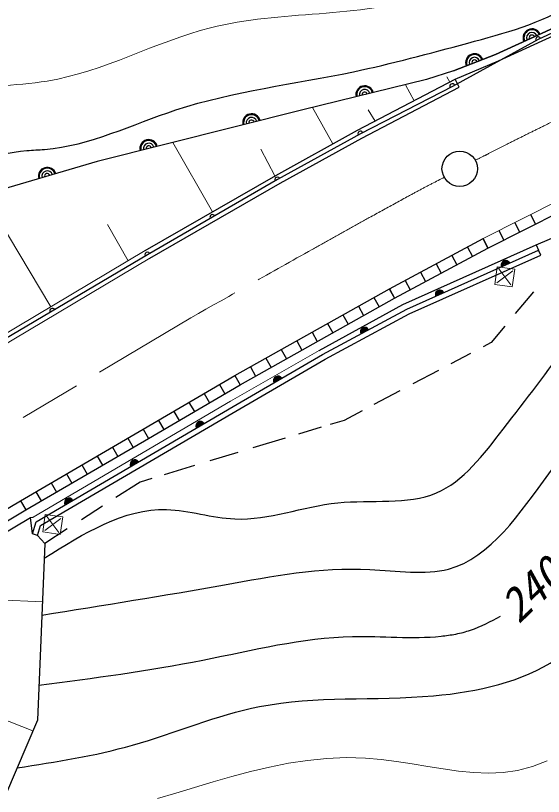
# Model space of a CAD drawing. Units: millimetres, scale not verified. Extents: x -56015503 to -55375503, y -162321055 to -161961055.
# Drawn here: x -55619166 to -55589394, y -162066624 to -162022578 of the extents above; entities that cross this region are included whole.
import ezdxf
from ezdxf.enums import TextEntityAlignment as Align

# ---------------------------------------------------------------- set-up
doc = ezdxf.new("R2010")
doc.units = ezdxf.units.MM
doc.header["$LTSCALE"] = 1000
doc.linetypes.add('CHAIN', pattern=[18.5, 12, -1.5, 3.5, -1.5])
for name, color, linetype, lineweight in [('M-BGD', 7, 'Continuous', 25), ('M-BMK', 2, 'CHAIN', 13), ('M-BMK-ROW', 30, 'Continuous', 13), ('M-BMK-SRVR', 3, 'Continuous', 25)]:
    doc.layers.add(name, color=color, linetype=linetype, lineweight=lineweight)
doc.styles.add('ＭＳ ゴシック', font='')
doc.styles.get('ＭＳ ゴシック').set_extended_font_data('MS Gothic')

msp = doc.modelspace()

# ---------------------------------------------------------------- linework, layer by layer
at = {"layer": 'M-BGD'}
for p, q in [((-55582513, -162020547), (-55589681, -162023928)), ((-55592089, -162024764), (-55587991, -162022887)), ((-55587991, -162022887), (-55592089, -162024764)), ((-55591933, -162025132), (-55587824, -162023251)), ((-55589681, -162023928), (-55594529, -162026578)), ((-55594471, -162025697), (-55592089, -162024764)), ((-55592089, -162024764), (-55594471, -162025697)), ((-55594373, -162026172), (-55591933, -162025132)), ((-55594471, -162025697), (-55595993, -162026189)), ((-55595993, -162026189), (-55602956, -162027886)), ((-55599872, -162029044), (-55594373, -162026172)), ((-55594141, -162026616), (-55594373, -162026172)), ((-55594529, -162026578), (-55599720, -162029247)), ((-55599635, -162029484), (-55594141, -162026616)), ((-55602956, -162027886), (-55614559, -162030806)), ((-55604489, -162031592), (-55599872, -162029044)), ((-55599720, -162029247), (-55604390, -162031833)), ((-55604244, -162032027), (-55599635, -162029484)), ((-55614559, -162030806), (-55620205, -162032465)), ((-55611849, -162035826), (-55604489, -162031592)), ((-55604390, -162031833), (-55611722, -162036076)), ((-55611596, -162036258), (-55604244, -162032027)), ((-55592521, -162035690), (-55587166, -162032986)), ((-55590114, -162033802), (-55589844, -162034338)), ((-55591006, -162034253), (-55590736, -162034788)), ((-55591899, -162034704), (-55591628, -162035239)), ((-55589795, -162035513), (-55588420, -162034923)), ((-55598084, -162037996), (-55592798, -162035158)), ((-55592805, -162035161), (-55592521, -162035690)), ((-55592791, -162035154), (-55592521, -162035690)), ((-55597795, -162038522), (-55592521, -162035690)), ((-55597315, -162038882), (-55589795, -162035513)), ((-55597096, -162039141), (-55589665, -162035818)), ((-55593684, -162035633), (-55593400, -162036162)), ((-55589795, -162035513), (-55589665, -162035818)), ((-55589543, -162036092), (-55589665, -162035818)), ((-55611722, -162036076), (-55622458, -162042420)), ((-55596963, -162039410), (-55589543, -162036092)), ((-55594563, -162036105), (-55594279, -162036634)), ((-55595442, -162036577), (-55595158, -162037106)), ((-55596321, -162037049), (-55596037, -162037578)), ((-55597200, -162037521), (-55596916, -162038050)), ((-55606799, -162042886), (-55598084, -162037996)), ((-55598089, -162037999), (-55597795, -162038522)), ((-55598079, -162037994), (-55597795, -162038522)), ((-55606500, -162043407), (-55597795, -162038522)), ((-55598959, -162038487), (-55598666, -162039011)), ((-55589949, -162038156), (-55590979, -162039391)), ((-55602052, -162041464), (-55597315, -162038882)), ((-55599830, -162038976), (-55599536, -162039499)), ((-55601847, -162041700), (-55597096, -162039141)), ((-55601701, -162041962), (-55596963, -162039410)), ((-55600700, -162039464), (-55600407, -162039987)), ((-55601571, -162039953), (-55601277, -162040476)), ((-55591571, -162040102), (-55592336, -162041019)), ((-55602441, -162040441), (-55602148, -162040964)), ((-55603312, -162040930), (-55603018, -162041453)), ((-55592336, -162041019), (-55592794, -162041262)), ((-55604182, -162041418), (-55603889, -162041941)), ((-55606895, -162044628), (-55601847, -162041700)), ((-55606744, -162044887), (-55601701, -162041962)), ((-55605053, -162041906), (-55604759, -162042430)), ((-55593502, -162041636), (-55594618, -162042226)), ((-55605923, -162042395), (-55605630, -162042918)), ((-55611970, -162045916), (-55606799, -162042886)), ((-55606803, -162042889), (-55606500, -162043407)), ((-55606794, -162042883), (-55606500, -162043407)), ((-55595308, -162042591), (-55596761, -162043359)), ((-55607664, -162043393), (-55607361, -162043911)), ((-55611667, -162046434), (-55606500, -162043407)), ((-55597493, -162043747), (-55598956, -162044520)), ((-55608525, -162043898), (-55608222, -162044416)), ((-55618006, -162051136), (-55606895, -162044628)), ((-55609387, -162044403), (-55609083, -162044920)), ((-55617754, -162051336), (-55606744, -162044887)), ((-55610248, -162044907), (-55609944, -162045425)), ((-55599624, -162044874), (-55600640, -162045411)), ((-55611109, -162045412), (-55610805, -162045929)), ((-55600640, -162045411), (-55601417, -162045646)), ((-55618886, -162049943), (-55611970, -162045916)), ((-55611970, -162045916), (-55611668, -162046435)), ((-55611970, -162045916), (-55611666, -162046434)), ((-55601933, -162045802), (-55603201, -162046186)), ((-55618582, -162050460), (-55611667, -162046434)), ((-55612834, -162046419), (-55612532, -162046938)), ((-55603964, -162046417), (-55605782, -162046967)), ((-55613698, -162046923), (-55613396, -162047441)), ((-55606627, -162047223), (-55608208, -162047702)), ((-55614562, -162047426), (-55614261, -162047944)), ((-55615427, -162047929), (-55615125, -162048447)), ((-55609083, -162047967), (-55610788, -162048483)), ((-55616291, -162048432), (-55615989, -162048951)), ((-55617155, -162048935), (-55616853, -162049454)), ((-55612133, -162048890), (-55613506, -162049772)), ((-55611479, -162048692), (-55612133, -162048890)), ((-55618019, -162049438), (-55617717, -162049957)), ((-55641216, -162063208), (-55618886, -162049943)), ((-55618888, -162049944), (-55618582, -162050460)), ((-55618884, -162049941), (-55618582, -162050460)), ((-55614262, -162050258), (-55615457, -162051025)), ((-55640946, -162063745), (-55618582, -162050460)), ((-55618324, -162050889), (-55618181, -162050875)), ((-55620660, -162052276), (-55618324, -162050889)), ((-55618219, -162051818), (-55618324, -162050889)), ((-55618219, -162051818), (-55618006, -162051136)), ((-55617933, -162051908), (-55617754, -162051336)), ((-55616252, -162051537), (-55617518, -162052350)), ((-55617933, -162051908), (-55618219, -162051818)), ((-55617518, -162052350), (-55617933, -162051908)), ((-55617518, -162052350), (-55617931, -162062333)), ((-55617931, -162062333), (-55619737, -162066550))]:
    msp.add_line(p, q, dxfattribs=at)
at = {"layer": 'M-BGD', "lineweight": 13}
for p, q in [((-55594673, -162026329), (-55594845, -162026038)), ((-55597171, -162026477), (-55596687, -162027381)), ((-55602419, -162027755), (-55601276, -162029818)), ((-55598881, -162028526), (-55599280, -162027887)), ((-55610304, -162029735), (-55608053, -162033642)), ((-55604539, -162031620), (-55605335, -162030119)), ((-55620903, -162032785), (-55617178, -162039004)), ((-55612822, -162036407), (-55613983, -162034355)), ((-55649195, -162058091), (-55611849, -162035826)), ((-55648930, -162058516), (-55611596, -162036258)), ((-55607049, -162044330), (-55602052, -162041464)), ((-55618181, -162050875), (-55607049, -162044330)), ((-55622584, -162055443), (-55617654, -162055646)), ((-55618186, -162062928), (-55630544, -162058148)), ((-55602698, -162064591), (-55601614, -162064481)), ((-55601614, -162064481), (-55600522, -162064436)), ((-55600522, -162064436), (-55599423, -162064465)), ((-55599423, -162064465), (-55598549, -162064543)), ((-55605912, -162065223), (-55604846, -162064971)), ((-55604846, -162064971), (-55603775, -162064757)), ((-55603775, -162064757), (-55602698, -162064591)), ((-55598549, -162064543), (-55597672, -162064658)), ((-55597672, -162064658), (-55596795, -162064795)), ((-55596795, -162064795), (-55595920, -162064939)), ((-55595920, -162064939), (-55595050, -162065077)), ((-55590856, -162065157), (-55590005, -162064933)), ((-55590005, -162064933), (-55589178, -162064611)), ((-55606973, -162065505), (-55605912, -162065223)), ((-55595050, -162065077), (-55594186, -162065194)), ((-55594186, -162065194), (-55593333, -162065275)), ((-55593333, -162065275), (-55592491, -162065305)), ((-55592491, -162065305), (-55591665, -162065271)), ((-55591665, -162065271), (-55590856, -162065157)), ((-55609084, -162066122), (-55608030, -162065807)), ((-55608030, -162065807), (-55606973, -162065505)), ((-55610136, -162066439), (-55609084, -162066122)), ((-55611164, -162066746), (-55610136, -162066439))]:
    msp.add_line(p, q, dxfattribs=at)
at = {"layer": 'M-BGD', "lineweight": 18}
msp.add_line((-55592798, -162035158), (-55587430, -162032447), dxfattribs=at)
at = {"layer": 'M-BGD'}
for centre, radius, start, end in [((-55590040, -162023826), 500, 24.609, 204.6089), ((-55590040, -162023826), 450, 24.609, 204.6089), ((-55590040, -162023826), 300, 24.609, 204.6089), ((-55590040, -162023826), 150, 24.609, 204.6089), ((-55589681, -162023928), 150, 25.2525, 208.6608), ((-55593280, -162025231), 500, 21.3864, 201.3864), ((-55593280, -162025231), 450, 21.3864, 201.3864), ((-55593280, -162025231), 300, 21.3864, 201.3864), ((-55593280, -162025231), 150, 21.3864, 201.3864), ((-55599474, -162027038), 500, 13.6908, 193.6908), ((-55599474, -162027038), 450, 13.6908, 193.6908), ((-55594529, -162026578), 150, 28.6608, 207.2079), ((-55599474, -162027038), 300, 13.6908, 193.6908), ((-55599474, -162027038), 150, 13.6908, 193.6908), ((-55605856, -162028616), 500, 14.1282, 194.1282), ((-55605856, -162028616), 450, 14.1282, 194.1282), ((-55605856, -162028616), 300, 14.1282, 194.1282), ((-55605856, -162028616), 150, 14.1282, 194.1282), ((-55599720, -162029247), 150, 27.2079, 208.9717), ((-55611658, -162030076), 500, 14.1282, 194.1282), ((-55611658, -162030076), 450, 14.1282, 194.1282), ((-55611658, -162030076), 300, 14.1282, 194.1282), ((-55611658, -162030076), 150, 14.1282, 194.1282), ((-55617382, -162031636), 500, 16.3748, 196.3748), ((-55617382, -162031636), 450, 16.3748, 196.3748), ((-55617382, -162031636), 300, 16.3748, 196.3748), ((-55617382, -162031636), 150, 16.3748, 196.3748), ((-55604390, -162031833), 150, 28.9717, 210.0633), ((-55608056, -162033954), 150, 30.0633, 210.0633), ((-55611722, -162036076), 150, 30.0633, 210.5789), ((-55591523, -162036649), 250, 24.0911, 204.0911), ((-55591523, -162036649), 200, 24.0911, 204.0911), ((-55591523, -162036649), 150, 24.0911, 204.0911), ((-55591523, -162036649), 100, 24.0911, 204.0911), ((-55591523, -162036649), 50, 24.0911, 204.0911), ((-55595238, -162038310), 250, 24.0911, 204.0911), ((-55595238, -162038310), 200, 24.0911, 204.0911), ((-55595238, -162038310), 150, 24.0911, 204.0911), ((-55595238, -162038310), 100, 24.0911, 204.0911), ((-55595238, -162038310), 50, 24.0911, 204.0911), ((-55617090, -162039248), 150, 30.5789, 210.5789), ((-55599471, -162040421), 250, 28.3147, 208.3147), ((-55599471, -162040421), 200, 28.3147, 208.3147), ((-55599471, -162040421), 150, 28.3147, 208.3147), ((-55599471, -162040421), 100, 28.3147, 208.3147), ((-55599471, -162040421), 50, 28.3147, 208.3147), ((-55604371, -162043164), 250, 30.1111, 210.1111), ((-55604371, -162043164), 200, 30.1111, 210.1111), ((-55604371, -162043164), 150, 30.1111, 210.1111), ((-55604371, -162043164), 100, 30.1111, 210.1111), ((-55604371, -162043164), 50, 30.1111, 210.1111), ((-55608747, -162045713), 250, 30.3592, 210.3592), ((-55608747, -162045713), 200, 30.3592, 210.3592), ((-55608747, -162045713), 150, 30.3592, 210.3592), ((-55608747, -162045713), 100, 30.3592, 210.3592), ((-55608747, -162045713), 50, 30.3592, 210.3592), ((-55612451, -162047882), 250, 30.3592, 210.3592), ((-55612451, -162047882), 200, 30.3592, 210.3592), ((-55612451, -162047882), 150, 30.3592, 210.3592), ((-55612451, -162047882), 100, 30.3592, 210.3592), ((-55612451, -162047882), 50, 30.3592, 210.3592), ((-55616154, -162050051), 250, 30.3592, 210.3592), ((-55616154, -162050051), 200, 30.3592, 210.3592), ((-55616154, -162050051), 150, 30.3592, 210.3592), ((-55616154, -162050051), 100, 30.3592, 210.3592), ((-55616154, -162050051), 50, 30.3592, 210.3592)]:
    msp.add_arc(centre, radius, start, end, dxfattribs=at)
for points, knots in [([(-55689348, -162072452), (-55685534, -162070893), (-55681721, -162069335), (-55677929, -162067629), (-55674424, -162066053), (-55670939, -162064350), (-55667924, -162062046), (-55664338, -162059305), (-55661420, -162055713), (-55657999, -162052702), (-55655825, -162050788), (-55653448, -162049109), (-55651010, -162047582), (-55643900, -162043129), (-55636267, -162039970), (-55628980, -162035212), (-55625635, -162033028), (-55622364, -162030506), (-55618526, -162030191), (-55618198, -162030164), (-55617866, -162030153), (-55617537, -162030126), (-55614968, -162029914), (-55612591, -162028710), (-55610124, -162027899), (-55606860, -162026826), (-55603438, -162026441), (-55600112, -162025746), (-55597954, -162025295), (-55595835, -162024714), (-55593664, -162024131), (-55591604, -162023579), (-55589496, -162023025), (-55587771, -162021887), (-55585794, -162020583), (-55584319, -162018512), (-55583129, -162016351), (-55582252, -162014760), (-55581529, -162013120), (-55581200, -162011393), (-55580916, -162009900), (-55580925, -162008343), (-55580757, -162006817), (-55580627, -162005638), (-55580391, -162004477), (-55580215, -162003307), (-55580078, -162002391), (-55579977, -162001469), (-55579883, -162000547), (-55579789, -161999629), (-55579701, -161998710), (-55579626, -161997790), (-55579519, -161996461), (-55579440, -161995130), (-55579361, -161993800)], [0, 0, 0, 0, 1, 1, 1, 2, 2, 2, 3, 3, 3, 4, 4, 4, 5, 5, 5, 6, 6, 6, 7, 7, 7, 8, 8, 8, 9, 9, 9, 10, 10, 10, 11, 11, 11, 12, 12, 12, 13, 13, 13, 14, 14, 14, 15, 15, 15, 16, 16, 16, 17, 17, 17, 18, 18, 18, 18]), ([(-55617552, -162053190), (-55615307, -162051783), (-55613062, -162050376), (-55610648, -162050443), (-55609387, -162050478), (-55608079, -162050915), (-55606801, -162050972), (-55604866, -162051058), (-55602998, -162050272), (-55600993, -162050065), (-55599086, -162049868), (-55597054, -162050194), (-55595431, -162049506), (-55593916, -162048864), (-55592759, -162047338), (-55591655, -162045902), (-55590360, -162044218), (-55589138, -162042658), (-55587998, -162040992), (-55587120, -162039709), (-55586290, -162038363), (-55585460, -162037018)], [0, 0, 0, 0, 1, 1, 1, 2, 2, 2, 3, 3, 3, 4, 4, 4, 5, 5, 5, 6, 6, 6, 7, 7, 7, 7]), ([(-55617685, -162056399), (-55614237, -162055847), (-55610789, -162055294), (-55607374, -162054684), (-55604684, -162054203), (-55602015, -162053687), (-55599189, -162053821), (-55597662, -162053894), (-55596089, -162054158), (-55594741, -162053799), (-55592377, -162053171), (-55590709, -162050629), (-55589081, -162048425), (-55587768, -162046648), (-55586482, -162045091), (-55585279, -162043408), (-55584302, -162042041), (-55583381, -162040591), (-55582459, -162039142)], [0, 0, 0, 0, 1, 1, 1, 2, 2, 2, 3, 3, 3, 4, 4, 4, 5, 5, 5, 6, 6, 6, 6]), ([(-55619081, -162065017), (-55616893, -162064679), (-55614706, -162064341), (-55612571, -162063736), (-55610162, -162063055), (-55607819, -162062034), (-55605407, -162061557), (-55602237, -162060931), (-55598947, -162061243), (-55595587, -162060947), (-55593108, -162060729), (-55590591, -162060180), (-55588631, -162058865), (-55586306, -162057304), (-55584765, -162054663), (-55582932, -162052402), (-55581785, -162050988), (-55580524, -162049722), (-55579263, -162048456)], [0, 0, 0, 0, 1, 1, 1, 2, 2, 2, 3, 3, 3, 4, 4, 4, 5, 5, 5, 6, 6, 6, 6]), ([(-55617849, -162060353), (-55614764, -162059948), (-55611679, -162059543), (-55608610, -162058937), (-55605801, -162058383), (-55603005, -162057660), (-55600159, -162057601), (-55598498, -162057566), (-55596819, -162057757), (-55595165, -162057586), (-55594887, -162057557), (-55594609, -162057518), (-55594334, -162057464), (-55594055, -162057410), (-55593778, -162057339), (-55593509, -162057249), (-55592917, -162057050), (-55592362, -162056753), (-55591808, -162056456)], [0, 0, 0, 0, 1, 1, 1, 2, 2, 2, 3, 3, 3, 4, 4, 4, 5, 5, 5, 6, 6, 6, 6])]:
    msp.add_open_spline(points, degree=3, knots=knots, dxfattribs=at)
at = {"layer": 'M-BGD', "lineweight": 13}
msp.add_open_spline([(-55751642, -162065664), (-55748725, -162066366), (-55745807, -162067068), (-55743455, -162068718), (-55741913, -162069800), (-55740613, -162071289), (-55739109, -162072453), (-55736317, -162074614), (-55732819, -162075651), (-55729377, -162076757), (-55726873, -162077561), (-55724398, -162078402), (-55721860, -162078606), (-55718731, -162078857), (-55715506, -162078139), (-55712420, -162077186), (-55706625, -162075396), (-55701319, -162072776), (-55695696, -162070724), (-55690935, -162068987), (-55685947, -162067657), (-55681514, -162065303), (-55678661, -162063788), (-55676039, -162061848), (-55673345, -162059941), (-55667457, -162055774), (-55661225, -162051761), (-55657414, -162045721), (-55656911, -162044925), (-55656451, -162044094), (-55655903, -162043346), (-55653638, -162040258), (-55649873, -162038601), (-55646387, -162036658), (-55643107, -162034829), (-55640075, -162032746), (-55636603, -162031751), (-55633836, -162030959), (-55630791, -162030857), (-55628128, -162029688), (-55626314, -162028892), (-55624677, -162027601), (-55622818, -162027023), (-55621102, -162026490), (-55619197, -162026565), (-55617387, -162026268), (-55614187, -162025742), (-55611283, -162024053), (-55608172, -162023268), (-55604197, -162022265), (-55599883, -162022739), (-55595920, -162021474), (-55593646, -162020749), (-55591488, -162019451), (-55589943, -162017636), (-55588582, -162016039), (-55587697, -162014041), (-55587231, -162012003), (-55587086, -162011365), (-55586981, -162010723), (-55586869, -162010080), (-55586599, -162008536), (-55586286, -162006986), (-55585728, -162005524), (-55585433, -162004752), (-55585070, -162004004), (-55584844, -162003206), (-55584622, -162002422), (-55584531, -162001590), (-55584217, -162000849), (-55583917, -162000142), (-55583413, -161999518), (-55583031, -161998842), (-55582274, -161997499), (-55582003, -161995948), (-55581732, -161994398)], degree=3, knots=[0, 0, 0, 0, 1, 1, 1, 2, 2, 2, 3, 3, 3, 4, 4, 4, 5, 5, 5, 6, 6, 6, 7, 7, 7, 8, 8, 8, 9, 9, 9, 10, 10, 10, 11, 11, 11, 12, 12, 12, 13, 13, 13, 14, 14, 14, 15, 15, 15, 16, 16, 16, 17, 17, 17, 18, 18, 18, 19, 19, 19, 20, 20, 20, 21, 21, 21, 22, 22, 22, 23, 23, 23, 24, 24, 24, 25, 25, 25, 25], dxfattribs=at)
at = {"layer": 'M-BMK'}
msp.add_line((-55646241, -162061592), (-55609285, -162039629), dxfattribs=at)
for points, knots in [([(-55498665, -162016006), (-55498811, -162015971), (-55498958, -162015937), (-55499104, -162015901), (-55499272, -162015861), (-55499439, -162015819), (-55499606, -162015778), (-55499774, -162015737), (-55499941, -162015696), (-55500109, -162015657), (-55500359, -162015598), (-55500609, -162015542), (-55500860, -162015486), (-55501110, -162015429), (-55501361, -162015374), (-55501612, -162015320), (-55501863, -162015265), (-55502114, -162015212), (-55502365, -162015160), (-55504035, -162014813), (-55505713, -162014505), (-55507396, -162014229), (-55509722, -162013847), (-55512058, -162013527), (-55514401, -162013278), (-55517519, -162012945), (-55520651, -162012737), (-55523785, -162012651), (-55526350, -162012580), (-55528918, -162012590), (-55531483, -162012677), (-55534387, -162012776), (-55537289, -162012973), (-55540178, -162013288), (-55543073, -162013604), (-55545957, -162014038), (-55548819, -162014577), (-55551447, -162015072), (-55554056, -162015657), (-55556650, -162016306), (-55558965, -162016886), (-55561267, -162017518), (-55563546, -162018225), (-55566071, -162019009), (-55568567, -162019885), (-55571047, -162020804), (-55573393, -162021673), (-55575725, -162022581), (-55578026, -162023560), (-55580281, -162024519), (-55582506, -162025547), (-55584725, -162026587), (-55586234, -162027294), (-55587739, -162028006), (-55589237, -162028736), (-55589486, -162028858), (-55589735, -162028980), (-55589984, -162029103), (-55590233, -162029225), (-55590482, -162029349), (-55590731, -162029473), (-55590979, -162029596), (-55591227, -162029721), (-55591475, -162029846), (-55591676, -162029948), (-55591877, -162030050), (-55592077, -162030153), (-55592277, -162030256), (-55592476, -162030361), (-55592677, -162030462), (-55592862, -162030555), (-55593049, -162030646), (-55593235, -162030737)], [0, 0, 0, 0, 1, 1, 1, 2, 2, 2, 3, 3, 3, 4, 4, 4, 5, 5, 5, 6, 6, 6, 7, 7, 7, 8, 8, 8, 9, 9, 9, 10, 10, 10, 11, 11, 11, 12, 12, 12, 13, 13, 13, 14, 14, 14, 15, 15, 15, 16, 16, 16, 17, 17, 17, 18, 18, 18, 19, 19, 19, 20, 20, 20, 21, 21, 21, 22, 22, 22, 23, 23, 23, 24, 24, 24, 24]), ([(-55594982, -162031695), (-55595448, -162031935), (-55595914, -162032176), (-55596377, -162032422), (-55596853, -162032676), (-55597325, -162032936), (-55597797, -162033195), (-55598269, -162033454), (-55598741, -162033713), (-55599213, -162033973), (-55599572, -162034172), (-55599930, -162034371), (-55600289, -162034570), (-55600647, -162034769), (-55601005, -162034968), (-55601363, -162035168), (-55601722, -162035368), (-55602079, -162035568), (-55602437, -162035768), (-55604723, -162037048), (-55607004, -162038339), (-55609285, -162039629)], [0, 0, 0, 0, 1, 1, 1, 2, 2, 2, 3, 3, 3, 4, 4, 4, 5, 5, 5, 6, 6, 6, 7, 7, 7, 7])]:
    msp.add_open_spline(points, degree=3, knots=knots, dxfattribs=at)
at = {"layer": 'M-BMK-ROW'}
for p, q in [((-55591996, -162036749), (-55592137, -162037739)), ((-55591006, -162036889), (-55591996, -162036749)), ((-55591119, -162036974), (-55592024, -162037654)), ((-55591911, -162036862), (-55591232, -162037766)), ((-55591147, -162037879), (-55591006, -162036889)), ((-55592137, -162037739), (-55591147, -162037879)), ((-55617497, -162050716), (-55617637, -162051706)), ((-55616507, -162050856), (-55617497, -162050716)), ((-55617412, -162050829), (-55616732, -162051733)), ((-55616647, -162051846), (-55616507, -162050856)), ((-55616619, -162050941), (-55617524, -162051621)), ((-55617637, -162051706), (-55616647, -162051846))]:
    msp.add_line(p, q, dxfattribs=at)
at = {"layer": 'M-BMK-SRVR'}
msp.add_circle((-55594115, -162031216), 1000, dxfattribs=at)

# ---------------------------------------------------------------- texts
at = {"layer": 'M-BGD', "style": 'ＭＳ ゴシック', "oblique": 15}
msp.add_text('240', height=1833, rotation=43.859, dxfattribs=at).set_placement((-55591424, -162056281), align=Align.MIDDLE_LEFT)

doc.saveas('drawing.dxf')
